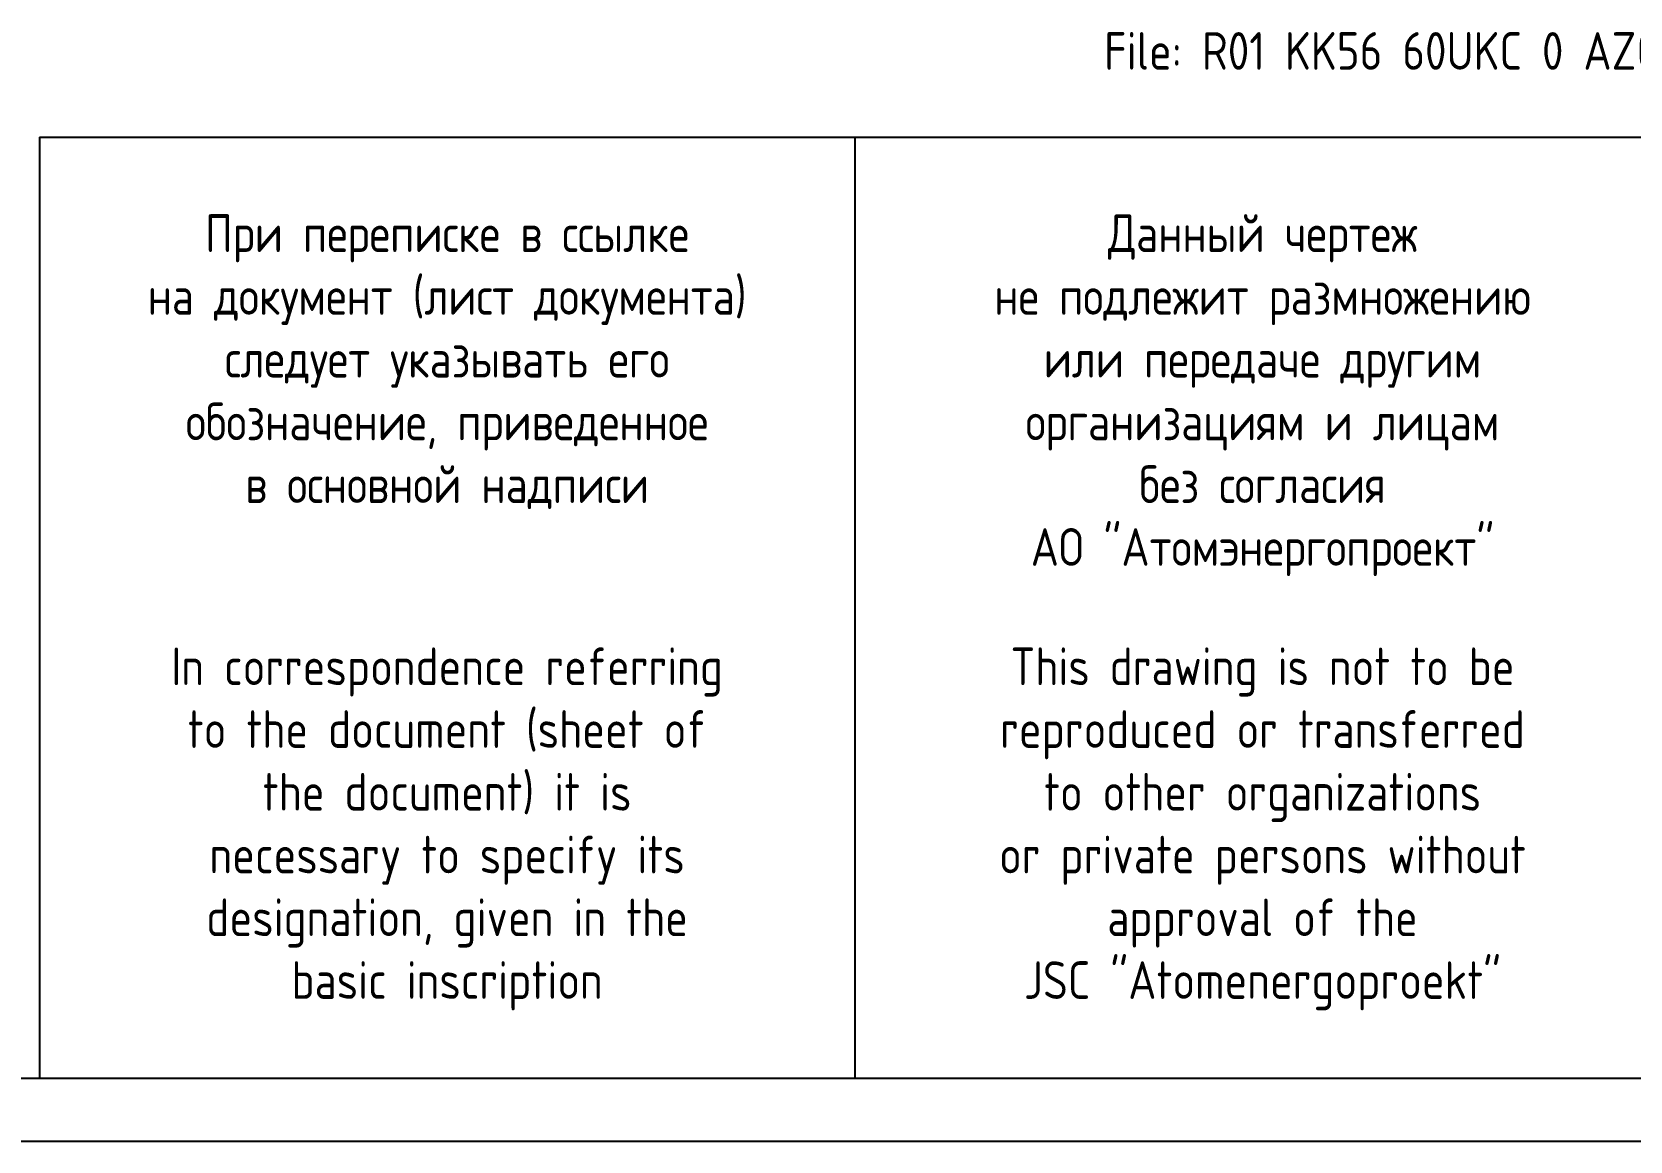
# Model space of a CAD drawing. Header units: millimetres. Extents: x 2479 to 3320, y 665 to 1259.
# Drawn here: x 2999.4 to 3126.8, y 664.8 to 753.2 of the extents above; entities that cross this region are included whole.
import ezdxf
from ezdxf.enums import TextEntityAlignment as Align

# ---------------------------------------------------------------- set-up
doc = ezdxf.new("R2010")
doc.units = ezdxf.units.MM
doc.header["$MEASUREMENT"] = 0
doc.layers.add('TITUL', color=7, linetype='Continuous')
doc.styles.add('ROMANS', font='romans.shx', dxfattribs={"width": 0.8})

msp = doc.modelspace()

# ---------------------------------------------------------------- linework, layer by layer
msp.add_line((2478.958, 664.825), (3319.958, 664.825))
msp.add_line((2478.958, 664.825), (3319.958, 664.825))
at = {"layer": 'TITUL', "color": 1, "linetype": 'Continuous'}
msp.add_line((2999.958, 744.825), (3314.958, 744.825), dxfattribs=at)
at = {"layer": 'TITUL', "color": 1}
for p, q in [((2999.958, 744.825), (2999.958, 669.825)), ((3064.958, 744.825), (3064.958, 669.825)), ((2498.958, 669.825), (3314.958, 669.825))]:
    msp.add_line(p, q, dxfattribs=at)

# ---------------------------------------------------------------- texts
at = {"layer": 'TITUL', "color": 2, "style": 'ROMANS', "width": 0.8}
msp.add_text('File: R01 KK56 60UKC 0 AZO OK WD001_001=0', height=3, dxfattribs=at).set_placement((3084.831, 750.185))
for s, p in [('При переписке в ссылке', (3032.458, 735.658)), ('Данный чертеж', (3097.458, 735.658)), ('на документ (лист документа)', (3032.458, 730.658)), ('не подлежит размножению', (3097.458, 730.658)), ('следует указывать его', (3032.458, 725.658)), ('или передаче другим', (3097.458, 725.658)), ('обозначение, приведенное', (3032.458, 720.658)), ('организациям и лицам', (3097.458, 720.658)), ('в основной надписи', (3032.458, 715.658)), ('без согласия', (3097.458, 715.658)), ('АО "Атомэнергопроект"', (3097.458, 710.658)), ('In correspondence referring', (3032.458, 701.148)), ('This drawing is not to be', (3097.458, 701.148)), ('to the document (sheet of', (3032.458, 696.148)), ('reproduced or transferred', (3097.458, 696.148)), ('the document) it is', (3032.458, 691.148)), ('to other organizations', (3097.458, 691.148)), ('necessary to specify its', (3032.458, 686.148)), ('or private persons without', (3097.458, 686.148)), ('designation, given in the', (3032.458, 681.148)), ('approval of the', (3097.458, 681.148)), ('basic inscription', (3032.458, 676.148)), ('JSC "Atomenergoproekt"', (3097.458, 676.148))]:
    msp.add_text(s, height=3, dxfattribs=at).set_placement(p, align=Align.CENTER)

doc.saveas('drawing.dxf')
